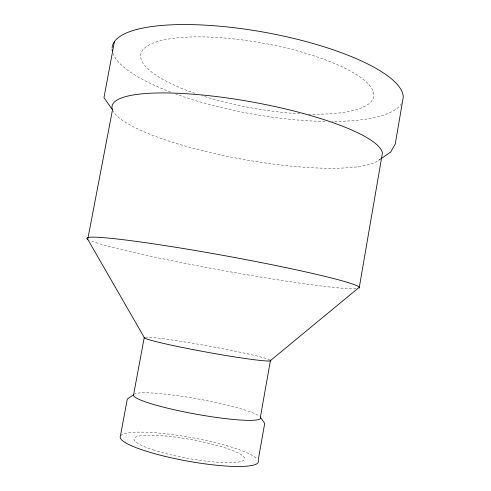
<?xml version="1.0" encoding="UTF-8"?>
<svg xmlns="http://www.w3.org/2000/svg" width="491" height="491" viewBox="0 0 491 491"><rect width="100%" height="100%" fill="white"/><g stroke="black" fill="none" stroke-linecap="round" stroke-linejoin="round"><path stroke-width="0.37" stroke-dasharray="2.46 1.84" d="M378.702 160.293L380.593 158.998M145.189 337.213A64.364 3.173 10.3 0 1 207.153 345.793A64.364 3.173 10.3 0 1 269.7 359.743M356.067 288.745A138.585 7.457 10.3 0 1 221.656 270.277A138.585 7.457 10.3 0 1 89.614 240.302M380.599 158.587A137.345 29.043 10.3 0 1 244.266 159.587A137.345 29.043 10.3 0 1 112.985 110.923M194.97 93.364A118.337 32.897 10.3 0 1 171.752 38.537A118.337 32.897 10.3 0 1 350.838 71.299A118.337 32.897 10.3 0 1 308.33 114.102M299.86 113.752A118.337 32.897 10.3 0 1 201.985 95.708M133.883 394.377A64.616 7.653 10.3 0 1 195.019 398.434A64.616 7.653 10.3 0 1 259.647 416.405M401.478 103.589A147.773 41.305 10.3 0 1 331.72 121.492M325.03 121.443A147.773 41.305 10.3 0 1 175.79 94.002M170.678 92.099A147.773 41.305 10.3 0 1 113.047 53.636M120.663 435.738A70.238 11.925 10.3 0 1 186.568 436.714A70.238 11.925 10.3 0 1 257.063 458.846M153.137 449.879A56.189 9.525 10.3 0 0 243.671 460.362A56.189 9.525 10.3 0 0 171.279 436.616A56.189 9.525 10.3 0 0 153.137 449.879"/><path stroke-width="0.74" d="M144.25 337.458L133.595 394.727L127.292 399.079L120.369 436.211A70.238 11.925 10.3 0 0 189.692 461.485A70.238 11.925 10.3 0 0 258.162 460.368L264.704 423.402L260.383 417.203L270.498 360.167A64.364 3.173 10.3 0 1 209.258 352.618A64.364 3.173 10.3 0 1 144.25 337.458L87.742 239.32L112.5 109.831L103.982 97.623L114.421 41.625M270.044 360.928L359.314 287.229L382.391 153.241A137.345 29.043 10.3 0 0 239.473 99.82A137.345 29.043 10.3 0 0 112.5 109.831M381.225 158.568L390.676 152.1L395.224 144.102L403.258 97.243A147.773 41.305 10.3 0 0 258.769 31.283A147.773 41.305 10.3 0 0 112.12 47.958M87.742 239.32A138.585 7.457 10.3 0 1 218.698 254.59A138.585 7.457 10.3 0 1 359.332 288.039M260.383 417.203A64.616 7.653 10.3 0 1 198.02 414.514A64.616 7.653 10.3 0 1 133.595 394.727M112.298 50.935A147.773 41.305 10.3 0 1 112.12 49.444"/></g></svg>
